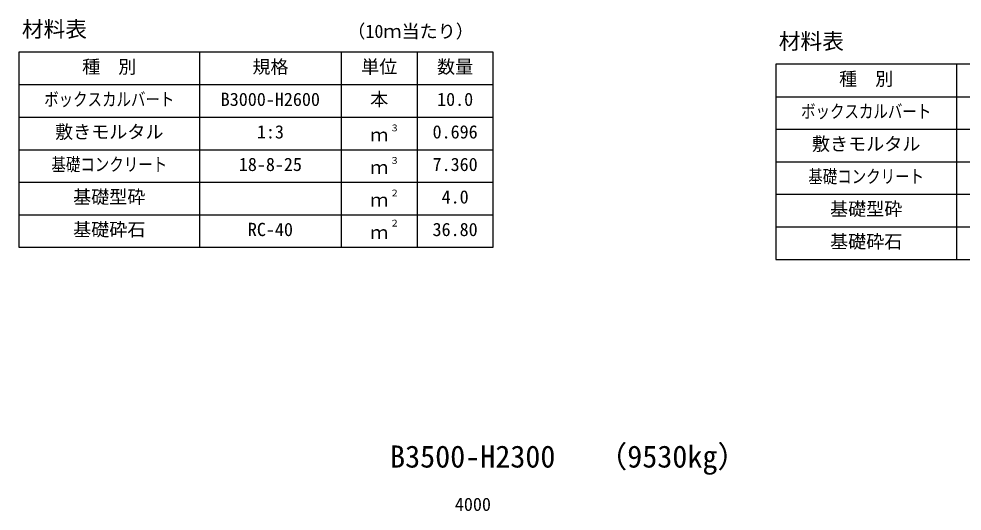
# Model space of a CAD drawing. Units: millimetres, scale not verified. Extents: x -100800 to 100800, y -35640 to 35640.
# Drawn here: x 74592 to 82418, y -17441 to -13356 of the extents above; entities that cross this region are included whole.
import ezdxf
from ezdxf.enums import TextEntityAlignment as Align

# ---------------------------------------------------------------- set-up
doc = ezdxf.new("R2010")
doc.units = ezdxf.units.MM
doc.header["$LTSCALE"] = 120
for name, color, linetype, lineweight in [('0-0_DIM', 7, 'Continuous', 25), ('0-3_HYO', 3, 'Continuous', 25), ('0-4_HYO2', 4, 'Continuous', 25), ('0-7_TXT', 7, 'Continuous', 25)]:
    doc.layers.add(name, color=color, linetype=linetype, lineweight=lineweight)
doc.styles.add('ＭＳ ゴシック', font='')
doc.styles.get('ＭＳ ゴシック').set_extended_font_data('MS Gothic')

msp = doc.modelspace()

# ---------------------------------------------------------------- linework, layer by layer
at = {"layer": '0-3_HYO'}
for p, q in [((76091.6, -13631.4), (76091.6, -15251.4)), ((77266.6, -13631.4), (77266.6, -15251.4)), ((77896.6, -13631.4), (77896.6, -15251.4)), ((82371.6, -13731.4), (82371.6, -15351.4)), ((74591.6, -13901.4), (78526.6, -13901.4)), ((80871.6, -14001.4), (84806.6, -14001.4))]:
    msp.add_line(p, q, dxfattribs=at)
for points in [[(74591.6, -15251.4), (78526.6, -15251.4), (78526.6, -13631.4), (74591.6, -13631.4)], [(80871.6, -15351.4), (84806.6, -15351.4), (84806.6, -13731.4), (80871.6, -13731.4)]]:
    msp.add_lwpolyline(points, close=True, dxfattribs=at)
at = {"layer": '0-4_HYO2'}
for p, q in [((74591.6, -14171.4), (78526.6, -14171.4)), ((80871.6, -14271.4), (84806.6, -14271.4)), ((74591.6, -14441.4), (78526.6, -14441.4)), ((80871.6, -14541.4), (84806.6, -14541.4)), ((74591.6, -14711.4), (78526.6, -14711.4)), ((80871.6, -14811.4), (84806.6, -14811.4)), ((74591.6, -14981.4), (78526.6, -14981.4)), ((80871.6, -15081.4), (84806.6, -15081.4))]:
    msp.add_line(p, q, dxfattribs=at)

# ---------------------------------------------------------------- texts
at = {"layer": '0-0_DIM', "style": 'ＭＳ ゴシック'}
msp.add_text('4000', height=110, dxfattribs=at).set_placement((78209.1, -17472.4), align=Align.BOTTOM_LEFT)
at = {"layer": '0-7_TXT', "style": 'ＭＳ ゴシック'}
for s, height, p in [('材料表', 132, (74616.6, -13546.4)), ('（10ｍ当たり）', 110, (77316.6, -13546.4)), ('材料表', 132, (80896.6, -13646.4)), ('種\u3000別', 110, (75116.6, -13841.4)), ('規格', 110, (76529.1, -13841.4)), ('単位', 110, (77431.6, -13841.4)), ('数量', 110, (78061.6, -13841.4)), ('種\u3000別', 110, (81396.6, -13941.4)), ('B3000-H2600', 110, (76266.6, -14111.4)), ('本', 110, (77506.6, -14111.4)), ('10.0', 110, (78061.6, -14111.4)), ('敷きモルタル', 110, (74891.6, -14381.4)), ('1:3', 110, (76566.6, -14381.4)), ('３', 55, (77670.5, -14305.5)), ('0.696', 110, (78024.1, -14381.4)), ('ｍ', 110, (77506.6, -14406.4)), ('敷きモルタル', 110, (81171.6, -14481.4)), ('18-8-25', 110, (76416.6, -14651.4)), ('３', 55, (77670.5, -14575.5)), ('7.360', 110, (78024.1, -14651.4)), ('ｍ', 110, (77506.6, -14676.4)), ('基礎型砕', 110, (75041.6, -14921.4)), ('２', 55, (77670.5, -14845.5)), ('4.0', 110, (78099.1, -14921.4)), ('ｍ', 110, (77506.6, -14946.4)), ('基礎型砕', 110, (81321.6, -15021.4)), ('２', 55, (77670.5, -15095.5)), ('基礎砕石', 110, (75041.6, -15191.4)), ('RC-40', 110, (76491.6, -15191.4)), ('ｍ', 110, (77506.6, -15216.4)), ('36.80', 110, (78024.1, -15191.4)), ('基礎砕石', 110, (81321.6, -15291.4)), ('B3500-H2300', 183.3, (77671.6, -17134.7)), ('（9530kg）', 183.3, (79389.3, -17134.7))]:
    msp.add_text(s, height=height, dxfattribs=at).set_placement(p, align=Align.BOTTOM_LEFT)
at = {"layer": '0-7_TXT', "style": 'ＭＳ ゴシック', "width": 0.8}
for s, p in [('ボックスカルバート', (74801.6, -14111.4)), ('ボックスカルバート', (81081.6, -14211.4)), ('基礎コンクリート', (74861.6, -14651.4)), ('基礎コンクリート', (81141.6, -14751.4))]:
    msp.add_text(s, height=110, dxfattribs=at).set_placement(p, align=Align.BOTTOM_LEFT)

doc.saveas('drawing.dxf')
